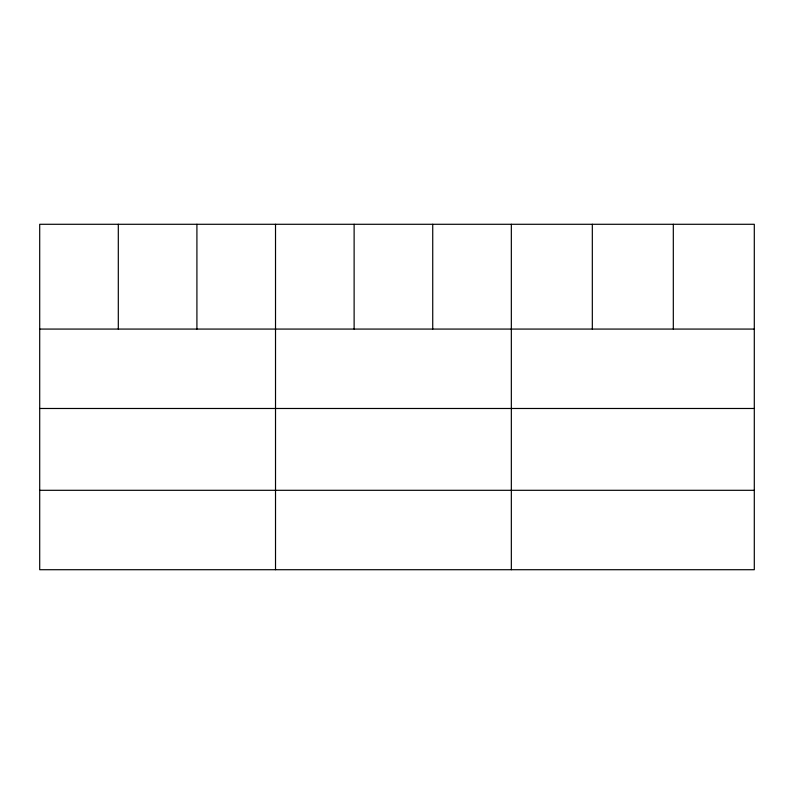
<?xml version="1.0" encoding="UTF-8"?>
<svg xmlns="http://www.w3.org/2000/svg" width="794" height="794" viewBox="0 0 794 794"><rect width="100%" height="100%" fill="white"/><g stroke="black" fill="none" stroke-linecap="round" stroke-linejoin="round"><path stroke-width="1.19" d="M754.3 408.483L754.3 224.285L39.7 224.285L39.7 569.715L754.3 569.715L754.3 408.483L39.7 408.483M39.7 329.073L754.3 329.073M39.7 490.305L754.3 490.305M673.312 224.285L673.312 329.073M592.324 224.285L592.324 329.073M511.336 224.285L511.336 569.715M432.73 224.285L432.73 329.073M354.124 224.285L354.124 329.073M275.518 224.285L275.518 569.715M196.912 224.285L196.912 329.073M118.306 224.285L118.306 329.073"/></g></svg>
